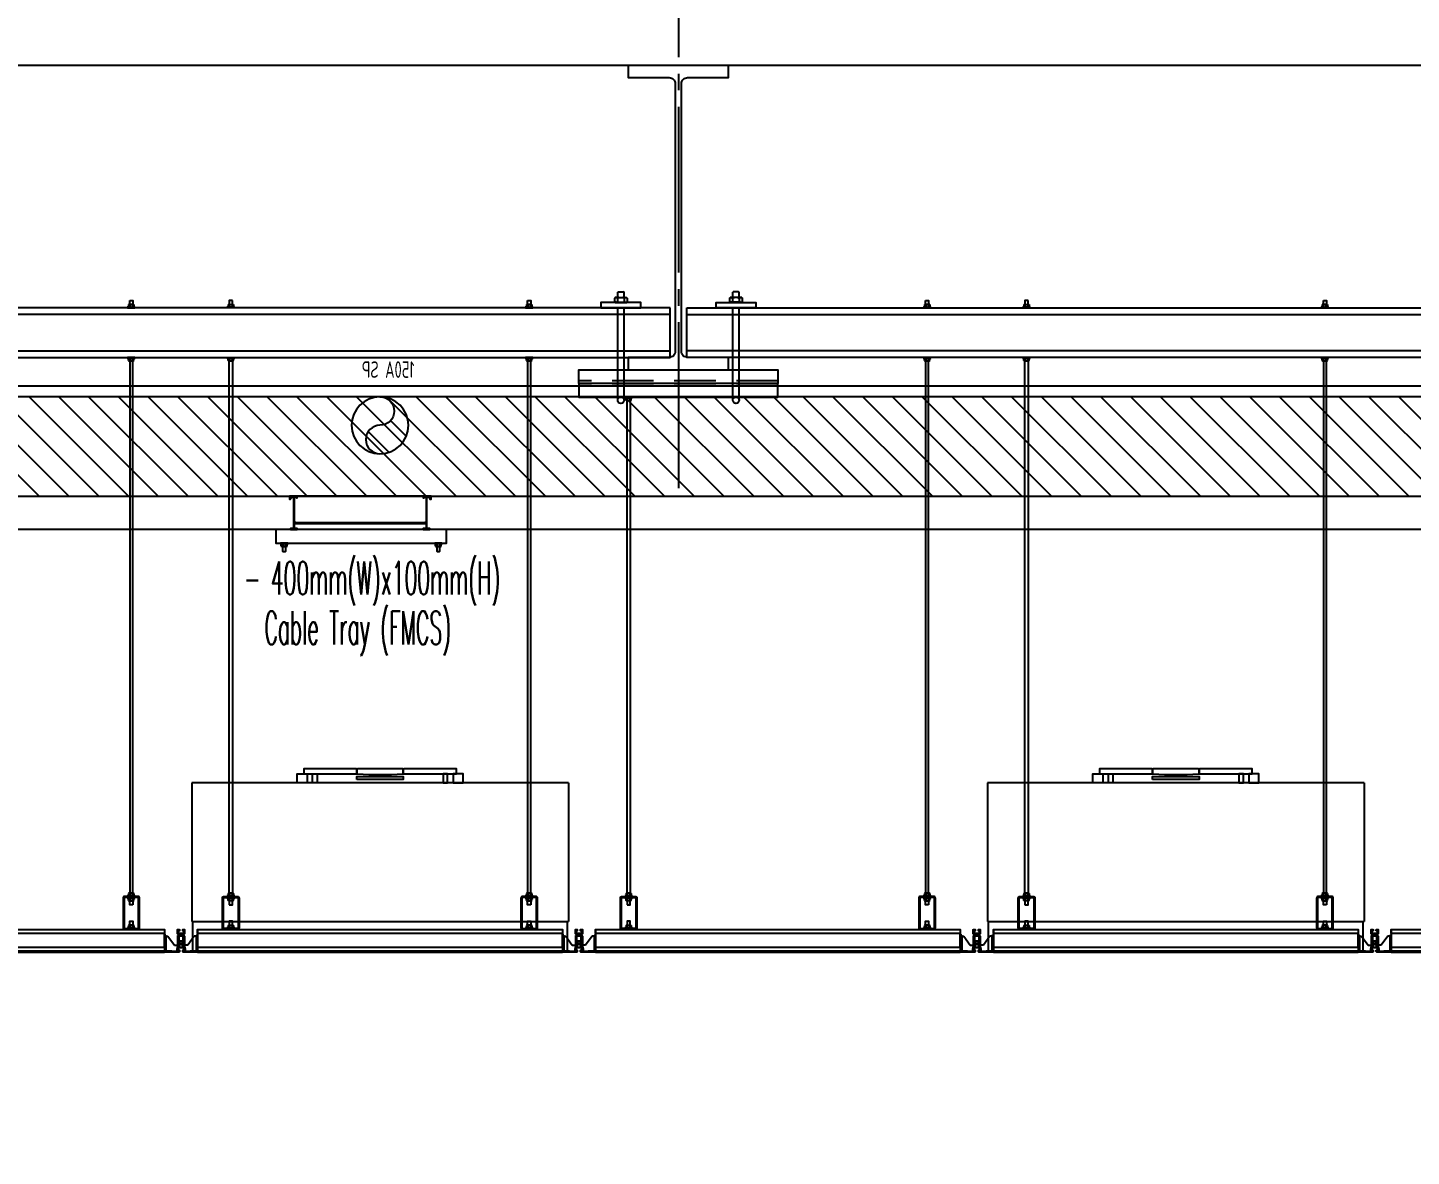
# Model space of a CAD drawing. Header units: millimetres. Extents: x -192235 to 515711, y 45168 to 947868.
# Drawn here: x 105537 to 109711, y 460434 to 463839 of the extents above; entities that cross this region are included whole.
import ezdxf
from ezdxf.enums import TextEntityAlignment as Align

# ---------------------------------------------------------------- set-up
doc = ezdxf.new("R2010")
doc.units = ezdxf.units.MM
doc.header["$LTSCALE"] = 1000
doc.header["$PDMODE"] = 1
for name, pattern in [('TPH12-SEC-@20-1$0$CENTERK0', [0.65, 0.5, -0.05, 0.05, -0.05]), ('YCD-Xfa-Sec-24$0$HIDDEN', [0.375, 0.25, -0.125]), ('YCD-Xfa-Sec-24$0$HIDDEN2', [0.1875, 0.125, -0.0625])]:
    doc.linetypes.add(name, pattern=pattern)
for name, color, linetype in [('0-rev-20250425-與2次配干涉後移位', 7, 'Continuous'), ('M-PIPE-E11-HV&LV&ELV', 22, 'Continuous'), ('M-TXT', 3, 'Continuous'), ('SUPPORT', 2, 'Continuous'), ('TPH12-SEC-@20-1$0$KABE1', 252, 'Continuous'), ('TPH12-SEC-@20-1$0$STEEL2', 252, 'Continuous'), ('TPH12-SEC-@20-1$0$STEEL3', 252, 'Continuous'), ('YCD-Xfa-Sec-24$0$A-C-Ceil-Hand_3-8', 2, 'Continuous'), ('YCD-Xfa-Sec-24$0$A-C-Ceiling Grid', 15, 'Continuous'), ('YCD-Xfa-Sec-24$0$Ceil-Sup-150', 3, 'Continuous'), ('YCD-Xfa-Sec-24$0$Ceil-Sup-P1001', 3, 'Continuous'), ('YCD-Xfa-Sec-24$0$FFU', 145, 'Continuous'), ('YFM1P-短$0$E-XTR', 4, 'Continuous'), ('YFM1P-短$0$FS-LINE', 10, 'Continuous')]:
    doc.layers.add(name, color=color, linetype=linetype)
doc.styles.add('aa-txt', font='simplex.shx', dxfattribs={"width": 0.7, "bigfont": 'chineset.shx'})
doc.styles.add('YFM1P-短$0$dim-txt', font='isocp.shx', dxfattribs={"width": 0.7, "bigfont": 'chineset.shx'})
doc.dimstyles.new('adim-1500', dxfattribs={"dimscale": 1000, "dimtxt": 0.375, "dimasz": 0.25, "dimexe": 0.1, "dimexo": 0.5, "dimgap": 0.15, "dimtad": 0, "dimdec": 4, "dimtxsty": 'aa-txt', "dimcen": 3.75, "dimclrd": 3, "dimclre": 3, "dimclrt": 256, "dimadec": 0, "dimazin": 0, "dimtfac": 1, "dimtdec": 4, "dimtmove": 0, "dimatfit": 3, "dimfxl": 0.1, "dimarcsym": 0})

# ---------------------------------------------------------------- blocks, each defined once
blk = doc.blocks.new('TPH12-SEC-@20-1')
at = {"layer": 'DEFPOINTS', "linetype": 'TPH12-SEC-@20-1$0$CENTERK0'}
blk.add_line((107500, 467500), (107500, 462400), dxfattribs=at)
at = {"layer": 'TPH12-SEC-@20-1$0$KABE1'}
blk.add_line((190390, 463725), (99610, 463725), dxfattribs=at)
at = {"layer": 'TPH12-SEC-@20-1$0$STEEL2'}
blk.add_lwpolyline([(107651.5, 463725), (107348.5, 463725), (107348.5, 463688), (107472.5, 463688, -0.414214), (107490.5, 463670), (107490.5, 462862, -0.414214), (107472.5, 462844), (107348.5, 462844), (107348.5, 462807), (107651.5, 462807), (107651.5, 462844), (107527.5, 462844, -0.414214), (107509.5, 462862), (107509.5, 463670, -0.414214), (107527.5, 463688), (107651.5, 463688)], format="xyb", close=True, dxfattribs=at)
at = {"layer": 'TPH12-SEC-@20-1$0$STEEL3', "linetype": 'Continuous'}
for p, q in [((114650, 462757), (100350, 462757)), ((114650, 462725), (100350, 462725))]:
    blk.add_line(p, q, dxfattribs=at)
blk = doc.blocks.new('YFM1P-短')
at = {"layer": 'YFM1P-短$0$E-XTR'}
h = blk.add_hatch(dxfattribs=at)
h.set_pattern_fill('ANSI31', color=256, scale=20, style=0)
h.set_pattern_definition([(45, (95356.235, 447916.99), (-44.90128, 44.90128), [])])
h.paths.add_polyline_path([(189650, 462425), (189650, 462725), (175350, 462725), (175350, 462425)])
at = {"layer": 'YFM1P-短$0$FS-LINE'}
h = blk.add_hatch(dxfattribs=at)
h.set_pattern_fill('ANSI31', color=256, scale=22.5, style=0)
h.set_pattern_definition([(45, (127425.635, 366552.23), (-50.51394, 50.51394), [])])
edge = h.paths.add_edge_path()
edge.add_arc((183400, 462639.3), 85.7, 90, 270)
edge.add_arc((183400, 462596.4), 42.9, 270, 450)
edge.add_arc((183400, 462682.1), 42.9, 90, 270, ccw=False)
at = {"layer": 'YFM1P-短$0$E-XTR'}
blk.add_lwpolyline([(175350, 462725), (189650, 462725), (189650, 462425), (175350, 462425)], close=True, dxfattribs=at)
at = {"layer": 'YFM1P-短$0$FS-LINE'}
blk.add_lwpolyline([(183400, 462725, 1), (183400, 462639.3, -1), (183400, 462553.6, -1)], format="xyb", close=True, dxfattribs=at)
blk.add_circle((183400, 462639.3), 85.7, dxfattribs=at)
at = {"layer": 'YFM1P-短$0$FS-LINE', "style": 'YFM1P-短$0$dim-txt', "width": 0.7}
blk.add_text('150A SP', height=50, dxfattribs=at).set_placement((183375.4, 462807.3), align=Align.MIDDLE)
blk = doc.blocks.new('YCD-Xfa-Sec-24$0$cg-1')
blk.add_lwpolyline([(0, 68), (0, 0), (1100, 0), (1100, 2.8), (0, 2.8), (0, 15.2), (1100, 15.2), (1100, 55.7), (0, 55.7), (0, 68), (1100, 68), (1100, 0)])
blk = doc.blocks.new('YCD-Xfa-Sec-24$0$Ceil-4T')
for p, q in [((0.45, 5.1), (0, 5.1)), ((0, 5.1), (0, 0)), ((0.45, 4.8), (0.45, 5.1)), ((0.45, 4.8), (0.45, 0.33)), ((0.45, 4.8), (1.05, 4.8)), ((1.05, 4.8), (3, 2.05)), ((3.95, 4.8), (3.95, 0.3)), ((4.3, 5.1), (4.25, 5.1)), ((5.75, 5.1), (5.7, 5.1)), ((6.05, 4.8), (6.05, 0.3)), ((8.95, 4.8), (7, 2.05)), ((9.55, 4.8), (8.95, 4.8)), ((9.55, 5.1), (10, 5.1)), ((9.55, 4.8), (9.55, 5.1)), ((9.55, 4.8), (9.55, 0.28)), ((10, 5.1), (10, 0)), ((2.2, 0.33), (0, 0.33)), ((0, 0.25), (2.2, 0.25)), ((2.2, 0), (0, 0)), ((0.6, 0.33), (2.2, 0.33)), ((3, 2.05), (3.95, 2.05)), ((3.95, 1.55), (3.75, 0.88)), ((3.75, 0.88), (3.95, 0.88)), ((3.75, 0.88), (3.75, 0.25)), ((3.95, 0.88), (3.95, 1.55)), ((3.95, 0.88), (3.95, 0.45)), ((7, 2.05), (6.05, 2.05)), ((6.05, 1.55), (6.25, 0.88)), ((6.05, 0.88), (6.05, 1.55)), ((6.25, 0.88), (6.05, 0.88)), ((6.05, 0.88), (6.05, 0.45)), ((6.25, 0.88), (6.25, 0.25)), ((7.8, 0.33), (10, 0.33)), ((10, 0.25), (7.8, 0.25)), ((10, 0), (7.8, 0))]:
    blk.add_line(p, q)
for points in [[(5.58, 0.1), (5.54, 0.1, -0.414214), (5.5, 0.14), (5.5, 0.58, -0.414214), (5.52, 0.6), (5.82, 0.6, 0.414214), (5.84, 0.62), (5.84, 1.2, 0.414214), (5.74, 1.3), (4.26, 1.3, 0.414214), (4.16, 1.2), (4.16, 0.62, 0.414214), (4.18, 0.6), (4.48, 0.6, -0.414214), (4.5, 0.58), (4.5, 0.14, -0.414214), (4.46, 0.1), (4.42, 0.1, 0.414214), (4.4, 0.08), (4.4, 0.04, -0.414214), (4.36, 0), (2.24, 0, -0.414214), (2.2, 0.04), (2.2, 0.25), (2.2, 0.28, -0.414214), (2.25, 0.33), (2.27, 0.33, -0.414214), (2.32, 0.28), (2.32, 0.27, 0.414214), (2.34, 0.25), (3.87, 0.25, 0.414214), (3.97, 0.35), (3.97, 1.48, -0.414214), (3.99, 1.5), (4.2, 1.5, 0.414214), (4.3, 1.6), (4.3, 5.4, 0.414214), (4.2, 5.5), (3.96, 5.5, -0.414214), (3.94, 5.52), (3.94, 6.76, -0.414214), (3.98, 6.8), (4.46, 6.8, -0.414214), (4.5, 6.76), (4.5, 6.42, -0.414214), (4.48, 6.4), (4.18, 6.4, 0.414214), (4.16, 6.38), (4.16, 5.8, 0.414214), (4.26, 5.7), (5.74, 5.7, 0.414214), (5.84, 5.8), (5.84, 6.38, 0.414214), (5.82, 6.4), (5.52, 6.4, -0.414214), (5.5, 6.42), (5.5, 6.76, -0.414214), (5.54, 6.8), (6.02, 6.8, -0.414214), (6.06, 6.76), (6.06, 5.52, -0.414214), (6.04, 5.5), (5.8, 5.5, 0.414214), (5.7, 5.4), (5.7, 1.6, 0.414214), (5.8, 1.5), (6.01, 1.5, -0.414214), (6.03, 1.48), (6.03, 0.35, 0.414214), (6.13, 0.25), (7.66, 0.25, 0.414214), (7.68, 0.27), (7.68, 0.28, -0.414214), (7.73, 0.33), (7.75, 0.33, -0.414214), (7.8, 0.28), (7.8, 0.25), (7.8, 0.04, -0.414214), (7.76, 0), (5.64, 0, -0.414214), (5.6, 0.04), (5.6, 0.08, 0.414214)], [(4.52, 5.5, 0.414214), (4.42, 5.4), (4.42, 5.2, 0.414214), (4.52, 5.1), (5.48, 5.1, 0.414214), (5.58, 5.2), (5.58, 5.4, 0.414214), (5.48, 5.5)], [(5.58, 3.24, -0.684718), (5.41, 3.17, 0.441058), (4.59, 3.17, -0.684718), (4.42, 3.24), (4.42, 4.38), (4.42, 4.8, -0.414214), (4.52, 4.9), (5.48, 4.9, -0.414214), (5.58, 4.8), (5.58, 4.38)], [(5, 1.5), (5.48, 1.5, 0.414214), (5.58, 1.6), (5.58, 2.36, 0.684718), (5.41, 2.43, -0.441058), (4.59, 2.43, 0.684718), (4.42, 2.36), (4.42, 1.6, 0.414214), (4.52, 1.5)]]:
    blk.add_lwpolyline(points, format="xyb", close=True)
blk.add_circle((5, 2.8), 0.375)
for centre, radius, start, end in [((4.25, 4.8), 0.3, 90, 180), ((5.75, 4.8), 0.3, 0, 90), ((3.75, 0.45), 0.2, 270, 0), ((6.25, 0.45), 0.2, 180, 270)]:
    blk.add_arc(centre, radius, start, end)
for p in [(4.54, 5.1), (4.56, 4.9), (4.58, 5.1), (2.2, 0), (2.2, 0), (2.2, 0), (2.2, 0), (2.2, 0), (2.2, 0), (2.2, 0), (2.2, 0), (2.2, 0), (2.2, 0), (2.2, 0), (2.2, 0), (2.2, 0), (2.2, 0), (2.2, 0), (2.2, 0), (2.2, 0), (3.95, 0.35), (3.97, 0.41), (4.16, 0.64), (5.84, 0.65), (5.85, 0.67), (6.03, 0.41), (6.05, 0.35), (7.8, 0)]:
    blk.add_point(p)
blk = doc.blocks.new('YCD-Xfa-Sec-24$0$FFU-120x120x55')
for p, q in [((-56.8, 50.8), (-56.8, 9)), ((56.8, 50.8), (-56.8, 50.8)), ((56.8, 50.8), (56.8, 9)), ((-56.8, 9), (56.8, 9)), ((-56.5, 0), (-56.5, 9)), ((56.5, 0), (56.5, 9)), ((-56.5, 0), (56.5, 0))]:
    blk.add_line(p, q)
for points in [[(-7, 54.87, 0.414214), (-7.13, 55), (-23, 55), (-23, 53.5), (-7.13, 53.5, 0.414214), (-7, 53.63)], [(6.87, 53.49, 0.396463), (7, 53.63), (7, 54.87, 0.414214), (6.87, 55), (-6.87, 55, 0.414214), (-7, 54.87), (-7, 53.63, 0.396539), (-6.87, 53.49, 0.029282)], [(7.13, 53.5), (23, 53.5), (23, 55), (7.13, 55, 0.414214), (7, 54.87), (7, 53.63, 0.414214)]]:
    blk.add_lwpolyline(points, format="xyb", close=True)
for points in [[(-22.03, 50.8), (-25, 50.8), (-25, 53.5), (-22.03, 53.5), (-22.03, 51.04)], [(-19, 50.8), (-20.35, 50.8), (-20.35, 53.5), (-19, 53.5), (-19, 51.04)], [(-7, 51.8), (-7, 52.7), (7, 52.7), (7, 51.8)], [(19, 50.8), (20.35, 50.8), (20.35, 53.5), (19, 53.5), (19, 50.95)], [(22.03, 50.8), (25, 50.8), (25, 53.5), (22.03, 53.5), (22.03, 50.95)]]:
    blk.add_lwpolyline(points, close=True)
blk = doc.blocks.new('YCD-Xfa-Sec-24$0$Cap-3')
for p, q in [((-8, 2.8), (-11, 2)), ((-11, 2), (-11, 0)), ((-11, 2), (11, 2)), ((-11, 0), (11, 0)), ((-8, 9.2), (-8, 2.8)), ((0, 10), (-6, 10)), ((-4, 9.2), (-4, 2.8)), ((6, 10), (0, 10)), ((4, 2.8), (4, 9.2)), ((8, 9.2), (8, 2.8)), ((8, 2.8), (11, 2)), ((11, 2), (11, 0))]:
    blk.add_line(p, q)
for centre, radius, start, end in [((-6, 7.1), 2.9, 46.3972, 133.6028), ((-6, 4.9), 2.9, 226.3972, 313.6028), ((0, -0.4), 10.4, 67.3801, 112.6199), ((0, 12.4), 10.4, 247.3801, 292.6199), ((6, 7.1), 2.9, 46.3972, 133.6028), ((6, 4.9), 2.9, 226.3972, 313.6028)]:
    blk.add_arc(centre, radius, start, end)
blk = doc.blocks.new('YCD-Xfa-Sec-24$0$Cap-4')
for p, q in [((1.76, 0), (-1.76, 0)), ((-1.9, -1.31), (-1.9, -0.18)), ((-1.9, -1.31), (-1.9, -0.18)), ((1.76, -1.49), (-1.76, -1.49)), ((1.76, -1.49), (-1.76, -1.49)), ((-1.39, -0.05), (-1.75, -0.05)), ((-1.39, -0.05), (-1.75, -0.05)), ((-1.39, -1.44), (-1.75, -1.44)), ((-1.39, -1.44), (-1.75, -1.44)), ((-1.02, -1.31), (-1.02, -0.18)), ((-1.02, -1.31), (-1.02, -0.18)), ((-0.95, -1.49), (-0.95, -3.09)), ((-0.95, -3.09), (-0.82, -3.22)), ((0.82, -3.22), (-0.82, -3.22)), ((0.53, -0.05), (-0.53, -0.05)), ((0.53, -0.05), (-0.53, -0.05)), ((0.53, -1.44), (-0.53, -1.44)), ((0.53, -1.44), (-0.53, -1.44)), ((0.82, -3.22), (0.95, -3.09)), ((0.95, -1.49), (0.95, -3.09)), ((1.02, -1.31), (1.02, -0.18)), ((1.02, -1.31), (1.02, -0.18)), ((1.39, -0.05), (1.75, -0.05)), ((1.39, -0.05), (1.75, -0.05)), ((1.39, -1.44), (1.75, -1.44)), ((1.39, -1.44), (1.75, -1.44)), ((1.9, -1.31), (1.9, -0.18)), ((1.9, -1.31), (1.9, -0.18))]:
    blk.add_line(p, q)
for centre, radius, start, end in [((-1.6, -0.27), 0.316, 120.5681, 163.207), ((-1.6, -0.27), 0.316, 120.5681, 163.207), ((-1.64, -0.33), 0.303, 111.8965, 149.5654), ((-1.64, -0.33), 0.303, 111.8965, 149.5654), ((-1.64, -1.16), 0.303, 210.4346, 248.1035), ((-1.64, -1.16), 0.303, 210.4346, 248.1035), ((-1.6, -1.22), 0.316, 196.793, 239.4319), ((-1.6, -1.22), 0.316, 196.793, 239.4319), ((-1.6, -1.26), 1.23, 61.7885, 80.1123), ((-1.6, -1.26), 1.23, 61.7885, 80.1123), ((-1.6, -0.23), 1.23, 279.8877, 298.2115), ((-1.6, -0.23), 1.23, 279.8877, 298.2115), ((-0.43, -1.46), 1.41, 94.1532, 114.8761), ((-0.43, -1.46), 1.41, 94.1532, 114.8761), ((-0.43, -0.03), 1.41, 245.1239, 265.8468), ((-0.43, -0.03), 1.41, 245.1239, 265.8468), ((0.43, -1.46), 1.41, 65.1239, 85.8468), ((0.43, -1.46), 1.41, 65.1239, 85.8468), ((0.43, -0.03), 1.41, 274.1532, 294.8761), ((0.43, -0.03), 1.41, 274.1532, 294.8761), ((1.6, -1.26), 1.23, 99.8877, 118.2115), ((1.6, -1.26), 1.23, 99.8877, 118.2115), ((1.6, -0.23), 1.23, 241.7885, 260.1123), ((1.6, -0.23), 1.23, 241.7885, 260.1123), ((1.64, -0.33), 0.303, 30.4346, 68.1035), ((1.64, -0.33), 0.303, 30.4346, 68.1035), ((1.64, -1.16), 0.303, 291.8965, 329.5654), ((1.64, -1.16), 0.303, 291.8965, 329.5654), ((1.6, -0.27), 0.316, 16.793, 59.4319), ((1.6, -0.27), 0.316, 16.793, 59.4319), ((1.6, -1.22), 0.316, 300.5681, 343.207), ((1.6, -1.22), 0.316, 300.5681, 343.207)]:
    blk.add_arc(centre, radius, start, end)
blk = doc.blocks.new('YCD-Xfa-Sec-24')
at = {"layer": 'YCD-Xfa-Sec-24$0$A-C-Ceil-Hand_3-8', "elevation": 0}
for points in [[(600554.8, 393016), (600545.2, 393016), (600545.2, 393004), (600554.8, 393004)], [(601445.2, 393016), (601454.8, 393016), (601454.8, 393004), (601445.2, 393004)], [(601754.8, 393016), (601745.2, 393016), (601745.2, 393004), (601754.8, 393004)], [(602954.8, 393016), (602945.2, 393016), (602945.2, 393004), (602954.8, 393004)], [(603845.2, 393016), (603854.8, 393016), (603854.8, 393004), (603845.2, 393004)], [(604154.8, 393016), (604145.2, 393016), (604145.2, 393004), (604154.8, 393004)], [(600554.8, 391228), (600545.2, 391228), (600545.2, 392834), (600554.8, 392834)], [(601445.2, 391228), (601454.8, 391228), (601454.8, 392834), (601445.2, 392834)], [(601754.8, 391228), (601745.2, 391228), (601745.2, 392834), (601754.8, 392834)], [(602954.8, 391228), (602945.2, 391228), (602945.2, 392834), (602954.8, 392834)], [(603845.2, 391228), (603854.8, 391228), (603854.8, 392834), (603845.2, 392834)], [(604154.8, 391228), (604145.2, 391228), (604145.2, 392834), (604154.8, 392834)], [(602645.2, 391228), (602654.8, 391228), (602654.8, 392714.5), (602645.2, 392714.5)], [(600545.2, 391193), (600554.8, 391193), (600554.8, 391205), (600545.2, 391205)], [(601454.8, 391193), (601445.2, 391193), (601445.2, 391205), (601454.8, 391205)], [(601745.2, 391193), (601754.8, 391193), (601754.8, 391205), (601745.2, 391205)], [(602654.8, 391193), (602645.2, 391193), (602645.2, 391205), (602654.8, 391205)], [(602945.2, 391193), (602954.8, 391193), (602954.8, 391205), (602945.2, 391205)], [(603854.8, 391193), (603845.2, 391193), (603845.2, 391205), (603854.8, 391205)], [(604145.2, 391193), (604154.8, 391193), (604154.8, 391205), (604145.2, 391205)], [(600545.2, 391131), (600554.8, 391131), (600554.8, 391143), (600545.2, 391143)], [(601454.8, 391131), (601445.2, 391131), (601445.2, 391143), (601454.8, 391143)], [(601745.2, 391131), (601754.8, 391131), (601754.8, 391143), (601745.2, 391143)], [(602654.8, 391131), (602645.2, 391131), (602645.2, 391143), (602654.8, 391143)], [(602945.2, 391131), (602954.8, 391131), (602954.8, 391143), (602945.2, 391143)], [(603854.8, 391131), (603845.2, 391131), (603845.2, 391143), (603854.8, 391143)], [(604145.2, 391131), (604154.8, 391131), (604154.8, 391143), (604145.2, 391143)]]:
    blk.add_lwpolyline(points, close=True, dxfattribs=at)
for points in [[(600575, 391213), (600575, 391123, -0.414214), (600570, 391118), (600530, 391118, -0.414214), (600525, 391123), (600525, 391213, -0.414214), (600530, 391218), (600570, 391218, -0.414214)], [(600572, 391213), (600572, 391123, -0.414214), (600570, 391121), (600530, 391121, -0.414214), (600528, 391123), (600528, 391213, -0.414214), (600530, 391215), (600570, 391215, -0.414214)], [(601425, 391213), (601425, 391123, 0.414214), (601430, 391118), (601470, 391118, 0.414214), (601475, 391123), (601475, 391213, 0.414214), (601470, 391218), (601430, 391218, 0.414214)], [(601428, 391213), (601428, 391123, 0.414214), (601430, 391121), (601470, 391121, 0.414214), (601472, 391123), (601472, 391213, 0.414214), (601470, 391215), (601430, 391215, 0.414214)], [(601775, 391213), (601775, 391123, -0.414214), (601770, 391118), (601730, 391118, -0.414214), (601725, 391123), (601725, 391213, -0.414214), (601730, 391218), (601770, 391218, -0.414214)], [(601772, 391213), (601772, 391123, -0.414214), (601770, 391121), (601730, 391121, -0.414214), (601728, 391123), (601728, 391213, -0.414214), (601730, 391215), (601770, 391215, -0.414214)], [(602625, 391213), (602625, 391123, 0.414214), (602630, 391118), (602670, 391118, 0.414214), (602675, 391123), (602675, 391213, 0.414214), (602670, 391218), (602630, 391218, 0.414214)], [(602628, 391213), (602628, 391123, 0.414214), (602630, 391121), (602670, 391121, 0.414214), (602672, 391123), (602672, 391213, 0.414214), (602670, 391215), (602630, 391215, 0.414214)], [(602975, 391213), (602975, 391123, -0.414214), (602970, 391118), (602930, 391118, -0.414214), (602925, 391123), (602925, 391213, -0.414214), (602930, 391218), (602970, 391218, -0.414214)], [(602972, 391213), (602972, 391123, -0.414214), (602970, 391121), (602930, 391121, -0.414214), (602928, 391123), (602928, 391213, -0.414214), (602930, 391215), (602970, 391215, -0.414214)], [(603825, 391213), (603825, 391123, 0.414214), (603830, 391118), (603870, 391118, 0.414214), (603875, 391123), (603875, 391213, 0.414214), (603870, 391218), (603830, 391218, 0.414214)], [(603828, 391213), (603828, 391123, 0.414214), (603830, 391121), (603870, 391121, 0.414214), (603872, 391123), (603872, 391213, 0.414214), (603870, 391215), (603830, 391215, 0.414214)], [(604175, 391213), (604175, 391123, -0.414214), (604170, 391118), (604130, 391118, -0.414214), (604125, 391123), (604125, 391213, -0.414214), (604130, 391218), (604170, 391218, -0.414214)], [(604172, 391213), (604172, 391123, -0.414214), (604170, 391121), (604130, 391121, -0.414214), (604128, 391123), (604128, 391213, -0.414214), (604130, 391215), (604170, 391215, -0.414214)]]:
    blk.add_lwpolyline(points, format="xyb", close=True, dxfattribs=at)
at = {"layer": 'YCD-Xfa-Sec-24$0$Ceil-Sup-150'}
for p, q in [((602316.9, 392714.9), (602316.9, 392994)), ((602336, 392714.9), (602336, 392994)), ((602664, 392714.9), (602664, 392994)), ((602683.1, 392714.9), (602683.1, 392994))]:
    blk.add_line(p, q, dxfattribs=at)
for points in [[(602475, 392994), (599475, 392994), (599475, 392844), (602475, 392844)], [(602266.5, 392994), (602386.5, 392994), (602386.5, 393010), (602266.5, 393010)], [(602525, 392994), (605525, 392994), (605525, 392844), (602525, 392844)], [(602733.5, 392994), (602613.5, 392994), (602613.5, 393010), (602733.5, 393010)], [(602475, 392974), (599475, 392974), (599475, 392864), (602475, 392864)], [(602525, 392974), (605525, 392974), (605525, 392864), (602525, 392864)]]:
    blk.add_lwpolyline(points, close=True, dxfattribs=at)
at = {"layer": 'YCD-Xfa-Sec-24$0$Ceil-Sup-150', "linetype": 'YCD-Xfa-Sec-24$0$HIDDEN', "ltscale": 0.01}
for centre in [(602326.5, 392714.9), (602673.5, 392714.9)]:
    blk.add_arc(centre, 9.53, 0, 180, dxfattribs=at)
at = {"layer": 'YCD-Xfa-Sec-24$0$Ceil-Sup-150'}
for centre in [(602326.5, 392714.9), (602673.5, 392714.9)]:
    blk.add_arc(centre, 9.53, 180, 0, dxfattribs=at)
at = {"layer": 'YCD-Xfa-Sec-24$0$Ceil-Sup-P1001', "linetype": 'YCD-Xfa-Sec-24$0$HIDDEN2'}
for p, q in [((602200, 392772.9), (602800, 392772.9)), ((602200, 392758.6), (602800, 392758.6))]:
    blk.add_line(p, q, dxfattribs=at)
at = {"layer": 'YCD-Xfa-Sec-24$0$Ceil-Sup-P1001'}
for points in [[(602200, 392765.7), (602800, 392765.7), (602800, 392807), (602200, 392807)], [(602200, 392765.7), (602800, 392765.7), (602800, 392724.5), (602200, 392724.5)]]:
    blk.add_lwpolyline(points, close=True, dxfattribs=at)
at = {"layer": 'YCD-Xfa-Sec-24$0$A-C-Ceil-Hand_3-8', "xscale": -1}
for p in [(600550, 392994), (601750, 392994), (602950, 392994), (604150, 392994), (600550, 391218, 0), (601750, 391218, 0), (602950, 391218, 0), (604150, 391218, 0), (600550, 391121, 0), (601750, 391121, 0), (602950, 391121, 0), (604150, 391121, 0)]:
    blk.add_blockref('YCD-Xfa-Sec-24$0$Cap-3', p, dxfattribs=at)
at = {"layer": 'YCD-Xfa-Sec-24$0$A-C-Ceil-Hand_3-8'}
for p in [(601450, 392994), (603850, 392994), (601450, 391218, 0), (602650, 391218, 0), (603850, 391218, 0), (601450, 391121, 0), (602650, 391121, 0), (603850, 391121, 0)]:
    blk.add_blockref('YCD-Xfa-Sec-24$0$Cap-3', p, dxfattribs=at)
at = {"layer": 'YCD-Xfa-Sec-24$0$A-C-Ceil-Hand_3-8', "xscale": -1, "rotation": 180}
for p in [(600550, 392844), (601750, 392844), (602950, 392844), (604150, 392844), (600550, 391215, 0), (601750, 391215, 0), (602950, 391215, 0), (604150, 391215, 0)]:
    blk.add_blockref('YCD-Xfa-Sec-24$0$Cap-3', p, dxfattribs=at)
at = {"layer": 'YCD-Xfa-Sec-24$0$A-C-Ceil-Hand_3-8', "rotation": 180}
for p in [(601450, 392844), (603850, 392844), (602650, 392724.5), (601450, 391215, 0), (602650, 391215, 0), (603850, 391215, 0)]:
    blk.add_blockref('YCD-Xfa-Sec-24$0$Cap-3', p, dxfattribs=at)
at = {"layer": 'YCD-Xfa-Sec-24$0$A-C-Ceiling Grid', "xscale": -1}
for p in [(600350, 391050, 0), (601550, 391050, 0), (602750, 391050, 0), (603950, 391050, 0), (605150, 391050, 0)]:
    blk.add_blockref('YCD-Xfa-Sec-24$0$cg-1', p, dxfattribs=at)
at = {"layer": 'YCD-Xfa-Sec-24$0$A-C-Ceiling Grid', "xscale": -10, "yscale": 10, "zscale": 10}
for p in [(600450, 391050, 0), (601650, 391050, 0), (602850, 391050, 0), (604050, 391050, 0)]:
    blk.add_blockref('YCD-Xfa-Sec-24$0$Ceil-4T', p, dxfattribs=at)
at = {"layer": 'YCD-Xfa-Sec-24$0$Ceil-Sup-150', "yscale": 10, "zscale": 10, "rotation": 180}
for p, xscale in [((602326.5, 393010), 10), ((602673.5, 393010), -10)]:
    blk.add_blockref('YCD-Xfa-Sec-24$0$Cap-4', p, dxfattribs=dict(at, xscale=xscale))
at = {"layer": 'YCD-Xfa-Sec-24$0$FFU', "xscale": -10, "yscale": 10, "zscale": 10}
for p in [(600999.6, 391052.5, 0), (603399.6, 391052.5, 0)]:
    blk.add_blockref('YCD-Xfa-Sec-24$0$FFU-120x120x55', p, dxfattribs=at)
blk = doc.blocks.new('*D522')
at = {"layer": '0-rev-20250425-與2次配干涉後移位', "color": 3, "lineweight": -2, "transparency": 16777216}
for p, q in [((102738.8, 461850), (102036.9, 461850)), ((102136.9, 461600), (102136.9, 459512.5)), ((102136.9, 456200), (102136.9, 458287.5)), ((110042.8, 455950), (102036.9, 455950))]:
    blk.add_line(p, q, dxfattribs=at)
at = {"layer": '0-rev-20250425-與2次配干涉後移位', "color": 3, "transparency": 16777216}
for points in [[(102095.2, 461600), (102178.5, 461600), (102136.9, 461850)], [(102095.2, 456200), (102178.5, 456200), (102136.9, 455950)]]:
    blk.add_solid(points, dxfattribs=at)
at = {"layer": 'DEFPOINTS', "color": 0, "transparency": 16777216}
for p in [(102136.9, 461850), (103238.8, 461850), (110542.8, 455950)]:
    blk.add_point(p, dxfattribs=at)
at = {"layer": '0-rev-20250425-與2次配干涉後移位', "transparency": 16777216, "insert": (102136.9, 458900), "char_height": 375, "attachment_point": 5, "rotation": 90, "style": 'aa-txt'}
blk.add_mtext('5900', dxfattribs=at)
blk = doc.blocks.new('*D681')
at = {"layer": '0-rev-20250425-與2次配干涉後移位', "color": 3, "lineweight": -2, "transparency": 16777216}
for p, q in [((112575, 462325), (105234.1, 462325)), ((105334.1, 462075), (105334.1, 459750)), ((105334.1, 456200), (105334.1, 458525)), ((111788.4, 455950), (105234.1, 455950))]:
    blk.add_line(p, q, dxfattribs=at)
at = {"layer": '0-rev-20250425-與2次配干涉後移位', "color": 3, "transparency": 16777216}
for points in [[(105292.4, 462075), (105375.7, 462075), (105334.1, 462325)], [(105292.4, 456200), (105375.7, 456200), (105334.1, 455950)]]:
    blk.add_solid(points, dxfattribs=at)
at = {"layer": 'DEFPOINTS', "color": 0, "transparency": 16777216}
for p in [(113075, 462325), (105334.1, 455950), (112288.4, 455950)]:
    blk.add_point(p, dxfattribs=at)
at = {"layer": '0-rev-20250425-與2次配干涉後移位', "transparency": 16777216, "insert": (105334.1, 459137.5), "char_height": 375, "attachment_point": 5, "rotation": 90, "style": 'aa-txt'}
blk.add_mtext('6375', dxfattribs=at)
blk = doc.blocks.new('Nut-M10')
for p, q in [((-10.9, 1.5), (-10.9, 0.5)), ((-8.7, 2.8), (-10.6, 2)), ((-10.4, 2), (10.4, 2)), ((-10.4, 0), (10.4, 0)), ((-8.7, 9.2), (-8.7, 2.8)), ((6.5, 10), (-6.5, 10)), ((-4.3, 9.2), (-4.3, 2.8)), ((4.3, 2.8), (4.3, 9.2)), ((8.7, 9.2), (8.7, 2.8)), ((8.7, 2.8), (10.6, 2)), ((10.9, 1.5), (10.9, 0.5))]:
    blk.add_line(p, q)
for centre, radius, start, end in [((-10.4, 1.5), 0.5, 90, 180), ((-10.4, 0.5), 0.5, 180, 270), ((-6.5, 6.7), 3.33, 49.441, 130.559), ((-6.5, 5.3), 3.33, 229.441, 310.559), ((0, -2.1), 12.1, 69.065, 110.935), ((0, 14.1), 12.1, 249.065, 290.935), ((6.5, 6.7), 3.33, 49.441, 130.559), ((6.5, 5.3), 3.33, 229.441, 310.559), ((10.4, 1.5), 0.5, 0, 90), ((10.4, 0.5), 0.5, 270, 0)]:
    blk.add_arc(centre, radius, start, end)

msp = doc.modelspace()

# ---------------------------------------------------------------- block references
msp.add_blockref('TPH12-SEC-@20-1', (0, 0))

# ---------------------------------------------------------------- next in the draw order: linework, layer by layer
at = {"layer": 'M-PIPE-E11-HV&LV&ELV'}
msp.add_line((106740.54086, 462426.4), (106740.54086, 462426.4), dxfattribs=at)
msp.add_lwpolyline([(106329.54086, 462425), (106329.54086, 462415), (106328.14086, 462415), (106328.14086, 462426.4), (106752.94086, 462426.4), (106752.94086, 462415), (106751.54086, 462415), (106751.54086, 462425)], close=True, dxfattribs=at)
msp.add_lwpolyline([(106341.74086, 462343.4), (106739.34086, 462343.4), (106739.34086, 462328), (106730.54086, 462328), (106730.54086, 462325), (106750.54086, 462325), (106750.54086, 462328), (106741.74086, 462328), (106741.74086, 462422.6), (106747.14086, 462422.6, -0.4142135624), (106748.14086, 462421.6), (106748.14086, 462420), (106750.54086, 462420), (106750.54086, 462421.6, 0.4142135624), (106747.14086, 462425), (106733.94086, 462425, 0.4142135624), (106730.54086, 462421.6), (106730.54086, 462420), (106732.94086, 462420), (106732.94086, 462421.6, -0.4142135624), (106733.94086, 462422.6), (106739.34086, 462422.6), (106739.34086, 462350.4, -0.4142135624), (106734.34086, 462345.4), (106346.74086, 462345.4, -0.4142135624), (106341.74086, 462350.4), (106341.74086, 462422.6), (106347.14086, 462422.6, -0.4142135624), (106348.14086, 462421.6), (106348.14086, 462420), (106350.54086, 462420), (106350.54086, 462421.6, 0.4142135624), (106347.14086, 462425), (106333.94086, 462425, 0.4142135624), (106330.54086, 462421.6), (106330.54086, 462420), (106332.94086, 462420), (106332.94086, 462421.6, -0.4142135624), (106333.94086, 462422.6), (106339.34086, 462422.6), (106339.34086, 462328), (106330.54086, 462328), (106330.54086, 462325), (106350.54086, 462325), (106350.54086, 462328), (106341.74086, 462328)], format="xyb", close=True, dxfattribs=at)
at = {"layer": 'SUPPORT'}
for points in [[(106801.04086, 462325), (106286.04086, 462325), (106286.04086, 462283.725), (106801.04086, 462283.725)], [(106314.80336, 462258.725), (106315.80336, 462259.725), (106315.80336, 462273.725), (106306.27836, 462273.725), (106306.27836, 462259.725), (106307.27836, 462258.725)], [(106779.80336, 462258.725), (106780.80336, 462259.725), (106780.80336, 462273.725), (106771.27836, 462273.725), (106771.27836, 462259.725), (106772.27836, 462258.725)]]:
    msp.add_lwpolyline(points, close=True, dxfattribs=at)

# ---------------------------------------------------------------- next in the draw order: block references
at = {"xscale": -1}
for name, p in [('YFM1P-短', (290000, 0)), ('YCD-Xfa-Sec-24', (710000, 70000))]:
    msp.add_blockref(name, p, dxfattribs=at)
at = {"layer": 'SUPPORT', "rotation": 180}
for p in [(106311.04086, 462283.725), (106776.04086, 462283.725)]:
    msp.add_blockref('Nut-M10', p, dxfattribs=at)

# ---------------------------------------------------------------- next in the draw order: texts
at = {"layer": 'M-TXT', "style": 'aa-txt', "width": 0.45}
for s, p in [('- 400mm(W)x100mm(H)', (106189.94564, 462178.49838)), ('  Cable Tray (FMCS)', (106189.94564, 462028.49838))]:
    msp.add_text(s, height=100, dxfattribs=at).set_placement(p, align=Align.MIDDLE_LEFT)

# ---------------------------------------------------------------- next in the draw order: dimensions: what is measured, and where the dimension line sits
at = {"layer": '0-rev-20250425-與2次配干涉後移位'}
for base, p1, p2, picture, middle in [((105334.07339, 455950), (113074.99995, 462325), (112288.38283, 455950), '*D681', (105334.07339, 459137.5)), ((102136.86875, 461850), (110542.82126, 455950), (103238.75141, 461850), '*D522', (102136.86875, 458900))]:
    dim = msp.add_linear_dim(base=base, p1=p1, p2=p2, angle=90, dimstyle='adim-1500', dxfattribs=at)
    dim.commit()
    dim.dimension.update_dxf_attribs({"geometry": picture, "text_midpoint": middle})

doc.saveas('drawing.dxf')
